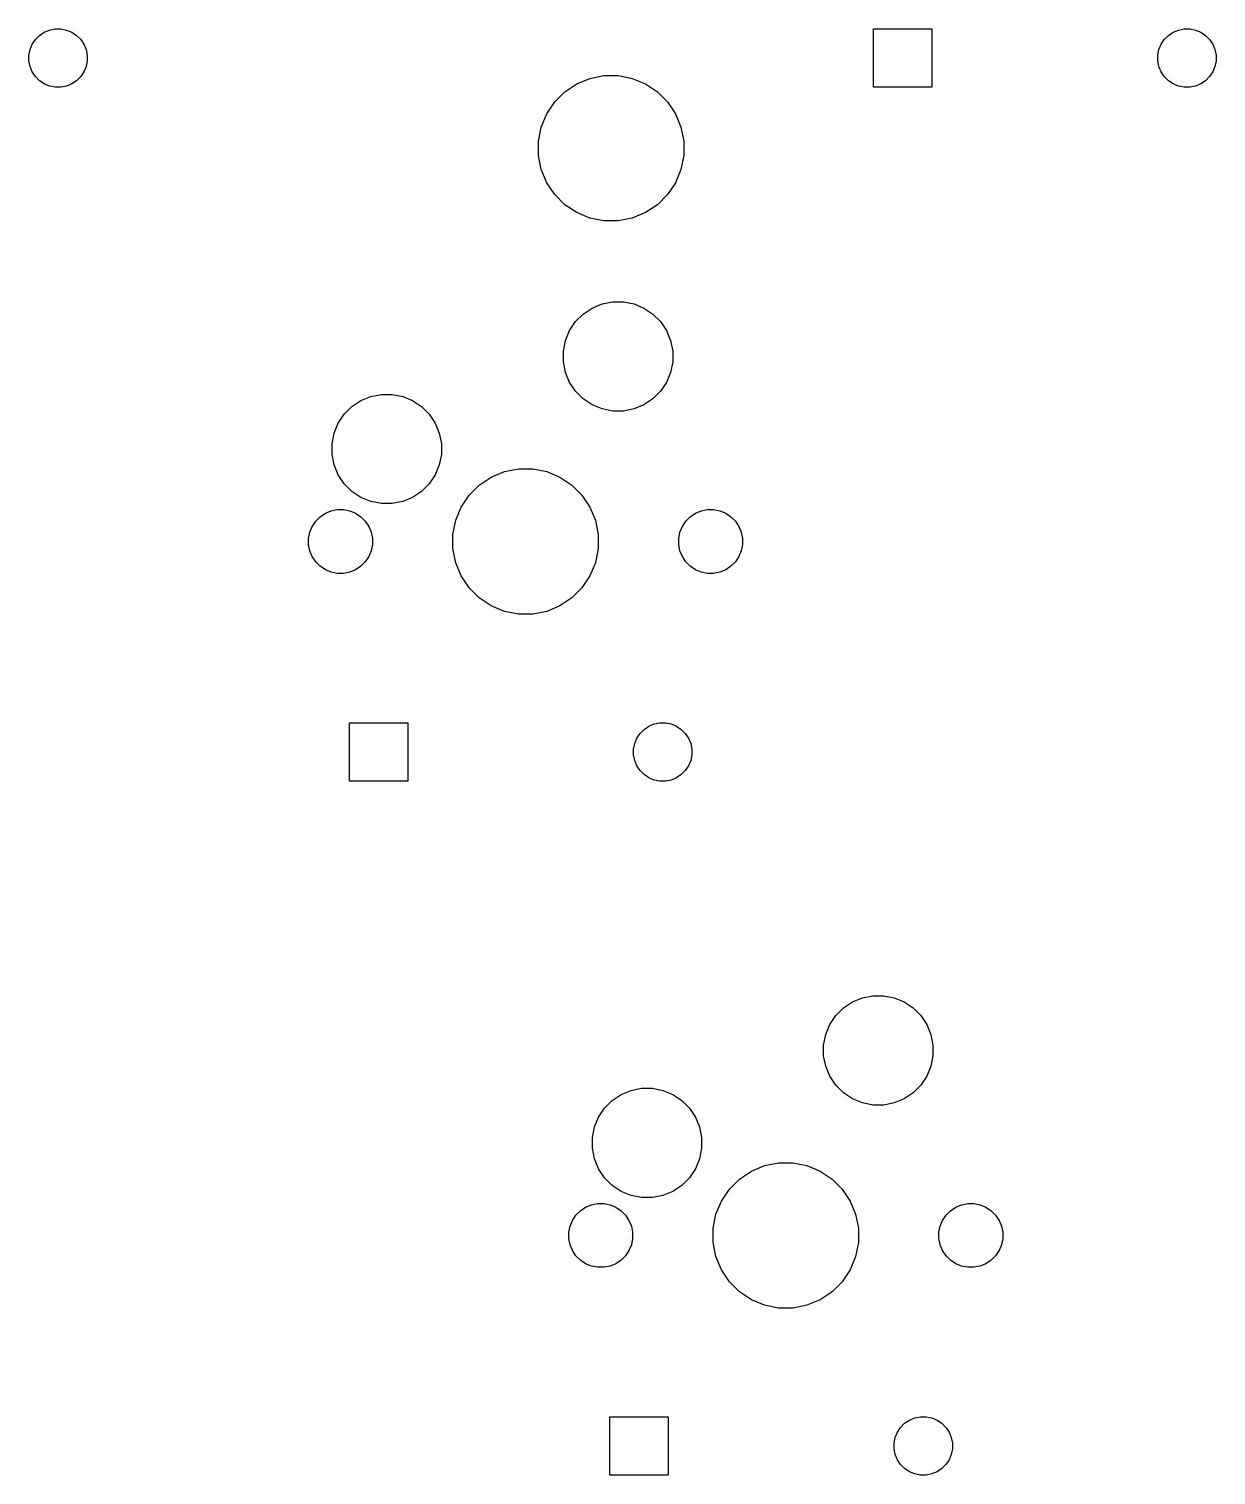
# Model space of a CAD drawing. Extents: x 51 to 351, y -118 to -25.
# Drawn here: x 284.02 to 316.61, y -116.12 to -76.42 of the extents above; entities that cross this region are included whole.
import ezdxf

# ---------------------------------------------------------------- set-up
doc = ezdxf.new("R2010")
doc.units = 0
doc.layers.add('BLACK', color=7, linetype='CONTINUOUS')

msp = doc.modelspace()

# ---------------------------------------------------------------- linework, layer by layer
at = {"layer": 'BLACK', "linetype": 'CONTINUOUS'}
for p, q in [((284.203, -76.706), (284.314, -76.5946)), ((284.314, -76.5946), (284.445, -76.507)), ((284.445, -76.507), (284.591, -76.4467)), ((284.591, -76.4467), (284.745, -76.416)), ((284.745, -76.416), (284.903, -76.416)), ((284.903, -76.416), (285.057, -76.4467)), ((285.057, -76.4467), (285.203, -76.507)), ((285.203, -76.507), (285.334, -76.5946)), ((285.334, -76.5946), (285.445, -76.706)), ((307.212, -78.016), (307.212, -76.416)), ((307.212, -76.416), (308.812, -76.416)), ((308.812, -76.416), (308.812, -78.016)), ((315.191, -76.706), (315.302, -76.5946)), ((315.302, -76.5946), (315.433, -76.507)), ((315.433, -76.507), (315.579, -76.4467)), ((315.579, -76.4467), (315.733, -76.416)), ((315.733, -76.416), (315.891, -76.416)), ((315.891, -76.416), (316.045, -76.4467)), ((316.045, -76.4467), (316.191, -76.507)), ((316.191, -76.507), (316.322, -76.5946)), ((316.322, -76.5946), (316.433, -76.706)), ((284.024, -77.1372), (284.055, -76.9826)), ((284.055, -76.9826), (284.115, -76.8371)), ((284.115, -76.8371), (284.203, -76.706)), ((285.445, -76.706), (285.533, -76.8371)), ((285.533, -76.8371), (285.593, -76.9826)), ((285.593, -76.9826), (285.624, -77.1372)), ((315.012, -77.1372), (315.043, -76.9826)), ((315.043, -76.9826), (315.103, -76.8371)), ((315.103, -76.8371), (315.191, -76.706)), ((316.433, -76.706), (316.521, -76.8371)), ((316.521, -76.8371), (316.581, -76.9826)), ((316.581, -76.9826), (316.612, -77.1372)), ((284.024, -77.2948), (284.024, -77.1372)), ((284.055, -77.4494), (284.024, -77.2948)), ((285.624, -77.2948), (285.593, -77.4494)), ((285.624, -77.1372), (285.624, -77.2948)), ((315.012, -77.2948), (315.012, -77.1372)), ((315.043, -77.4494), (315.012, -77.2948)), ((316.612, -77.2948), (316.581, -77.4494)), ((316.612, -77.1372), (316.612, -77.2948)), ((284.115, -77.5949), (284.055, -77.4494)), ((284.203, -77.726), (284.115, -77.5949)), ((284.314, -77.8374), (284.203, -77.726)), ((285.445, -77.726), (285.334, -77.8374)), ((285.533, -77.5949), (285.445, -77.726)), ((285.593, -77.4494), (285.533, -77.5949)), ((299.061, -77.9255), (299.424, -77.7752)), ((299.424, -77.7752), (299.809, -77.6986)), ((299.809, -77.6986), (300.202, -77.6986)), ((300.202, -77.6986), (300.587, -77.7752)), ((300.587, -77.7752), (300.95, -77.9255)), ((315.103, -77.5949), (315.043, -77.4494)), ((315.191, -77.726), (315.103, -77.5949)), ((315.302, -77.8374), (315.191, -77.726)), ((316.433, -77.726), (316.322, -77.8374)), ((316.521, -77.5949), (316.433, -77.726)), ((316.581, -77.4494), (316.521, -77.5949)), ((284.445, -77.925), (284.314, -77.8374)), ((284.591, -77.9853), (284.445, -77.925)), ((284.745, -78.016), (284.591, -77.9853)), ((284.903, -78.016), (284.745, -78.016)), ((285.057, -77.9853), (284.903, -78.016)), ((285.203, -77.925), (285.057, -77.9853)), ((285.334, -77.8374), (285.203, -77.925)), ((298.457, -78.4215), (298.735, -78.1437)), ((298.735, -78.1437), (299.061, -77.9255)), ((300.95, -77.9255), (301.277, -78.1437)), ((301.277, -78.1437), (301.555, -78.4215)), ((308.812, -78.016), (307.212, -78.016)), ((315.433, -77.925), (315.302, -77.8374)), ((315.579, -77.9853), (315.433, -77.925)), ((315.733, -78.016), (315.579, -77.9853)), ((315.891, -78.016), (315.733, -78.016)), ((316.045, -77.9853), (315.891, -78.016)), ((316.191, -77.925), (316.045, -77.9853)), ((316.322, -77.8374), (316.191, -77.925)), ((298.239, -78.748), (298.457, -78.4215)), ((301.555, -78.4215), (301.773, -78.748)), ((298.088, -79.1109), (298.239, -78.748)), ((301.773, -78.748), (301.923, -79.1109)), ((298.012, -79.4961), (298.088, -79.1109)), ((301.923, -79.1109), (302, -79.4961)), ((298.012, -79.8889), (298.012, -79.4961)), ((302, -79.4961), (302, -79.8889)), ((298.088, -80.2741), (298.012, -79.8889)), ((302, -79.8889), (301.923, -80.2741)), ((298.239, -80.637), (298.088, -80.2741)), ((301.923, -80.2741), (301.773, -80.637)), ((298.457, -80.9635), (298.239, -80.637)), ((298.735, -81.2413), (298.457, -80.9635)), ((301.555, -80.9635), (301.277, -81.2413)), ((301.773, -80.637), (301.555, -80.9635)), ((299.061, -81.4595), (298.735, -81.2413)), ((301.277, -81.2413), (300.95, -81.4595)), ((299.424, -81.6098), (299.061, -81.4595)), ((299.809, -81.6864), (299.424, -81.6098)), ((300.202, -81.6864), (299.809, -81.6864)), ((300.587, -81.6098), (300.202, -81.6864)), ((300.95, -81.4595), (300.587, -81.6098)), ((299.24, -84.2424), (299.486, -84.0782)), ((299.486, -84.0782), (299.759, -83.9651)), ((299.759, -83.9651), (300.049, -83.9075)), ((300.049, -83.9075), (300.344, -83.9075)), ((300.344, -83.9075), (300.634, -83.9651)), ((300.634, -83.9651), (300.907, -84.0782)), ((300.907, -84.0782), (301.152, -84.2424)), ((298.867, -84.697), (299.031, -84.4513)), ((299.031, -84.4513), (299.24, -84.2424)), ((301.152, -84.2424), (301.361, -84.4513)), ((301.361, -84.4513), (301.526, -84.697)), ((298.754, -84.97), (298.867, -84.697)), ((301.526, -84.697), (301.639, -84.97)), ((298.696, -85.2598), (298.754, -84.97)), ((298.696, -85.5552), (298.696, -85.2598)), ((301.639, -84.97), (301.696, -85.2598)), ((301.696, -85.2598), (301.696, -85.5552)), ((298.754, -85.845), (298.696, -85.5552)), ((301.696, -85.5552), (301.639, -85.845)), ((298.867, -86.118), (298.754, -85.845)), ((299.031, -86.3637), (298.867, -86.118)), ((301.526, -86.118), (301.361, -86.3637)), ((301.639, -85.845), (301.526, -86.118)), ((293.136, -86.6182), (293.409, -86.5051)), ((293.409, -86.5051), (293.699, -86.4475)), ((293.699, -86.4475), (293.994, -86.4475)), ((293.994, -86.4475), (294.284, -86.5051)), ((294.284, -86.5051), (294.557, -86.6182)), ((299.24, -86.5726), (299.031, -86.3637)), ((301.361, -86.3637), (301.152, -86.5726)), ((292.681, -86.9913), (292.89, -86.7824)), ((292.89, -86.7824), (293.136, -86.6182)), ((294.557, -86.6182), (294.802, -86.7824)), ((294.802, -86.7824), (295.011, -86.9913)), ((299.486, -86.7368), (299.24, -86.5726)), ((299.759, -86.8499), (299.486, -86.7368)), ((300.049, -86.9075), (299.759, -86.8499)), ((300.344, -86.9075), (300.049, -86.9075)), ((300.634, -86.8499), (300.344, -86.9075)), ((300.907, -86.7368), (300.634, -86.8499)), ((301.152, -86.5726), (300.907, -86.7368)), ((292.404, -87.51), (292.517, -87.237)), ((292.517, -87.237), (292.681, -86.9913)), ((295.011, -86.9913), (295.176, -87.237)), ((295.176, -87.237), (295.289, -87.51)), ((292.346, -87.7998), (292.404, -87.51)), ((295.289, -87.51), (295.346, -87.7998)), ((292.346, -88.0952), (292.346, -87.7998)), ((292.404, -88.385), (292.346, -88.0952)), ((295.346, -88.0952), (295.289, -88.385)), ((295.346, -87.7998), (295.346, -88.0952)), ((292.517, -88.658), (292.404, -88.385)), ((295.289, -88.385), (295.176, -88.658)), ((297.075, -88.5702), (297.46, -88.4936)), ((297.46, -88.4936), (297.853, -88.4936)), ((297.853, -88.4936), (298.238, -88.5702)), ((292.681, -88.9037), (292.517, -88.658)), ((292.89, -89.1126), (292.681, -88.9037)), ((295.011, -88.9037), (294.802, -89.1126)), ((295.176, -88.658), (295.011, -88.9037)), ((296.385, -88.9387), (296.712, -88.7205)), ((296.712, -88.7205), (297.075, -88.5702)), ((298.238, -88.5702), (298.601, -88.7205)), ((298.601, -88.7205), (298.927, -88.9387)), ((293.136, -89.2768), (292.89, -89.1126)), ((293.409, -89.3899), (293.136, -89.2768)), ((294.557, -89.2768), (294.284, -89.3899)), ((294.802, -89.1126), (294.557, -89.2768)), ((295.889, -89.543), (296.107, -89.2165)), ((296.107, -89.2165), (296.385, -88.9387)), ((298.927, -88.9387), (299.205, -89.2165)), ((299.205, -89.2165), (299.423, -89.543)), ((292.018, -89.8078), (292.162, -89.7121)), ((292.162, -89.7121), (292.321, -89.6461)), ((292.321, -89.6461), (292.49, -89.6125)), ((292.49, -89.6125), (292.662, -89.6125)), ((292.662, -89.6125), (292.831, -89.6461)), ((292.831, -89.6461), (292.991, -89.7121)), ((292.991, -89.7121), (293.134, -89.8078)), ((293.699, -89.4475), (293.409, -89.3899)), ((293.994, -89.4475), (293.699, -89.4475)), ((294.284, -89.3899), (293.994, -89.4475)), ((295.739, -89.9059), (295.889, -89.543)), ((299.423, -89.543), (299.574, -89.9059)), ((302.178, -89.8078), (302.322, -89.7121)), ((302.322, -89.7121), (302.481, -89.6461)), ((302.481, -89.6461), (302.65, -89.6125)), ((302.65, -89.6125), (302.822, -89.6125)), ((302.822, -89.6125), (302.991, -89.6461)), ((302.991, -89.6461), (303.151, -89.7121)), ((303.151, -89.7121), (303.294, -89.8078)), ((291.735, -90.2323), (291.801, -90.073)), ((291.801, -90.073), (291.897, -89.9297)), ((291.897, -89.9297), (292.018, -89.8078)), ((293.134, -89.8078), (293.256, -89.9297)), ((293.256, -89.9297), (293.352, -90.073)), ((293.352, -90.073), (293.418, -90.2323)), ((295.662, -90.2911), (295.739, -89.9059)), ((299.574, -89.9059), (299.65, -90.2911)), ((301.895, -90.2323), (301.961, -90.073)), ((301.961, -90.073), (302.057, -89.9297)), ((302.057, -89.9297), (302.178, -89.8078)), ((303.294, -89.8078), (303.416, -89.9297)), ((303.416, -89.9297), (303.512, -90.073)), ((303.512, -90.073), (303.578, -90.2323)), ((291.701, -90.4013), (291.735, -90.2323)), ((291.701, -90.5737), (291.701, -90.4013)), ((293.418, -90.2323), (293.451, -90.4013)), ((293.451, -90.4013), (293.451, -90.5737)), ((295.662, -90.6839), (295.662, -90.2911)), ((299.65, -90.2911), (299.65, -90.6839)), ((301.861, -90.4013), (301.895, -90.2323)), ((301.861, -90.5737), (301.861, -90.4013)), ((303.578, -90.2323), (303.611, -90.4013)), ((303.611, -90.4013), (303.611, -90.5737)), ((291.735, -90.7427), (291.701, -90.5737)), ((291.801, -90.902), (291.735, -90.7427)), ((291.897, -91.0453), (291.801, -90.902)), ((293.352, -90.902), (293.256, -91.0453)), ((293.418, -90.7427), (293.352, -90.902)), ((293.451, -90.5737), (293.418, -90.7427)), ((295.739, -91.0691), (295.662, -90.6839)), ((299.65, -90.6839), (299.574, -91.0691)), ((301.895, -90.7427), (301.861, -90.5737)), ((301.961, -90.902), (301.895, -90.7427)), ((302.057, -91.0453), (301.961, -90.902)), ((303.512, -90.902), (303.416, -91.0453)), ((303.578, -90.7427), (303.512, -90.902)), ((303.611, -90.5737), (303.578, -90.7427)), ((292.018, -91.1672), (291.897, -91.0453)), ((292.162, -91.2629), (292.018, -91.1672)), ((292.321, -91.3289), (292.162, -91.2629)), ((292.991, -91.2629), (292.831, -91.3289)), ((293.134, -91.1672), (292.991, -91.2629)), ((293.256, -91.0453), (293.134, -91.1672)), ((295.889, -91.432), (295.739, -91.0691)), ((299.574, -91.0691), (299.423, -91.432)), ((302.178, -91.1672), (302.057, -91.0453)), ((302.322, -91.2629), (302.178, -91.1672)), ((302.481, -91.3289), (302.322, -91.2629)), ((303.151, -91.2629), (302.991, -91.3289)), ((303.294, -91.1672), (303.151, -91.2629)), ((303.416, -91.0453), (303.294, -91.1672)), ((292.49, -91.3625), (292.321, -91.3289)), ((292.662, -91.3625), (292.49, -91.3625)), ((292.831, -91.3289), (292.662, -91.3625)), ((296.107, -91.7585), (295.889, -91.432)), ((299.423, -91.432), (299.205, -91.7585)), ((302.65, -91.3625), (302.481, -91.3289)), ((302.822, -91.3625), (302.65, -91.3625)), ((302.991, -91.3289), (302.822, -91.3625)), ((296.385, -92.0363), (296.107, -91.7585)), ((296.712, -92.2545), (296.385, -92.0363)), ((298.927, -92.0363), (298.601, -92.2545)), ((299.205, -91.7585), (298.927, -92.0363)), ((297.075, -92.4048), (296.712, -92.2545)), ((297.46, -92.4814), (297.075, -92.4048)), ((297.853, -92.4814), (297.46, -92.4814)), ((298.238, -92.4048), (297.853, -92.4814)), ((298.601, -92.2545), (298.238, -92.4048)), ((292.821, -97.066), (292.821, -95.466)), ((292.821, -95.466), (294.421, -95.466)), ((294.421, -95.466), (294.421, -97.066)), ((300.8, -95.756), (300.911, -95.6446)), ((300.911, -95.6446), (301.042, -95.557)), ((301.042, -95.557), (301.188, -95.4967)), ((301.188, -95.4967), (301.342, -95.466)), ((301.342, -95.466), (301.5, -95.466)), ((301.5, -95.466), (301.654, -95.4967)), ((301.654, -95.4967), (301.8, -95.557)), ((301.8, -95.557), (301.931, -95.6446)), ((301.931, -95.6446), (302.042, -95.756)), ((300.621, -96.1872), (300.652, -96.0326)), ((300.652, -96.0326), (300.712, -95.8871)), ((300.712, -95.8871), (300.8, -95.756)), ((302.042, -95.756), (302.13, -95.8871)), ((302.13, -95.8871), (302.19, -96.0326)), ((302.19, -96.0326), (302.221, -96.1872)), ((300.621, -96.3448), (300.621, -96.1872)), ((300.652, -96.4994), (300.621, -96.3448)), ((302.221, -96.3448), (302.19, -96.4994)), ((302.221, -96.1872), (302.221, -96.3448)), ((300.712, -96.6449), (300.652, -96.4994)), ((300.8, -96.776), (300.712, -96.6449)), ((300.911, -96.8874), (300.8, -96.776)), ((302.042, -96.776), (301.931, -96.8874)), ((302.13, -96.6449), (302.042, -96.776)), ((302.19, -96.4994), (302.13, -96.6449)), ((294.421, -97.066), (292.821, -97.066)), ((301.042, -96.975), (300.911, -96.8874)), ((301.188, -97.0353), (301.042, -96.975)), ((301.342, -97.066), (301.188, -97.0353)), ((301.5, -97.066), (301.342, -97.066)), ((301.654, -97.0353), (301.5, -97.066)), ((301.8, -96.975), (301.654, -97.0353)), ((301.931, -96.8874), (301.8, -96.975)), ((306.384, -103.292), (306.629, -103.128)), ((306.629, -103.128), (306.902, -103.015)), ((306.902, -103.015), (307.192, -102.957)), ((307.192, -102.957), (307.488, -102.957)), ((307.488, -102.957), (307.778, -103.015)), ((307.778, -103.015), (308.051, -103.128)), ((308.051, -103.128), (308.296, -103.292)), ((306.011, -103.747), (306.175, -103.501)), ((306.175, -103.501), (306.384, -103.292)), ((308.296, -103.292), (308.505, -103.501)), ((308.505, -103.501), (308.669, -103.747)), ((305.898, -104.02), (306.011, -103.747)), ((308.669, -103.747), (308.782, -104.02)), ((305.84, -104.31), (305.898, -104.02)), ((305.84, -104.605), (305.84, -104.31)), ((308.782, -104.02), (308.84, -104.31)), ((308.84, -104.31), (308.84, -104.605)), ((305.898, -104.895), (305.84, -104.605)), ((308.84, -104.605), (308.782, -104.895)), ((306.011, -105.168), (305.898, -104.895)), ((306.175, -105.414), (306.011, -105.168)), ((308.669, -105.168), (308.505, -105.414)), ((308.782, -104.895), (308.669, -105.168)), ((300.279, -105.668), (300.552, -105.555)), ((300.552, -105.555), (300.842, -105.498)), ((300.842, -105.498), (301.138, -105.498)), ((301.138, -105.498), (301.428, -105.555)), ((301.428, -105.555), (301.701, -105.668)), ((306.384, -105.623), (306.175, -105.414)), ((308.505, -105.414), (308.296, -105.623)), ((299.825, -106.041), (300.034, -105.832)), ((300.034, -105.832), (300.279, -105.668)), ((301.701, -105.668), (301.946, -105.832)), ((301.946, -105.832), (302.155, -106.041)), ((306.629, -105.787), (306.384, -105.623)), ((306.902, -105.9), (306.629, -105.787)), ((307.192, -105.957), (306.902, -105.9)), ((307.488, -105.957), (307.192, -105.957)), ((307.778, -105.9), (307.488, -105.957)), ((308.051, -105.787), (307.778, -105.9)), ((308.296, -105.623), (308.051, -105.787)), ((299.548, -106.56), (299.661, -106.287)), ((299.661, -106.287), (299.825, -106.041)), ((302.155, -106.041), (302.319, -106.287)), ((302.319, -106.287), (302.432, -106.56)), ((299.49, -106.85), (299.548, -106.56)), ((302.432, -106.56), (302.49, -106.85)), ((299.49, -107.145), (299.49, -106.85)), ((299.548, -107.435), (299.49, -107.145)), ((302.49, -107.145), (302.432, -107.435)), ((302.49, -106.85), (302.49, -107.145)), ((299.661, -107.708), (299.548, -107.435)), ((302.432, -107.435), (302.319, -107.708)), ((304.218, -107.62), (304.604, -107.544)), ((304.604, -107.544), (304.996, -107.544)), ((304.996, -107.544), (305.382, -107.62)), ((299.825, -107.954), (299.661, -107.708)), ((300.034, -108.163), (299.825, -107.954)), ((302.155, -107.954), (301.946, -108.163)), ((302.319, -107.708), (302.155, -107.954)), ((303.529, -107.989), (303.856, -107.771)), ((303.856, -107.771), (304.218, -107.62)), ((305.382, -107.62), (305.744, -107.771)), ((305.744, -107.771), (306.071, -107.989)), ((300.279, -108.327), (300.034, -108.163)), ((300.552, -108.44), (300.279, -108.327)), ((301.701, -108.327), (301.428, -108.44)), ((301.946, -108.163), (301.701, -108.327)), ((303.033, -108.593), (303.251, -108.266)), ((303.251, -108.266), (303.529, -107.989)), ((306.071, -107.989), (306.349, -108.266)), ((306.349, -108.266), (306.567, -108.593)), ((299.162, -108.858), (299.306, -108.762)), ((299.306, -108.762), (299.465, -108.696)), ((299.465, -108.696), (299.634, -108.662)), ((299.634, -108.662), (299.806, -108.662)), ((299.806, -108.662), (299.975, -108.696)), ((299.975, -108.696), (300.134, -108.762)), ((300.134, -108.762), (300.278, -108.858)), ((300.842, -108.497), (300.552, -108.44)), ((301.138, -108.497), (300.842, -108.497)), ((301.428, -108.44), (301.138, -108.497)), ((302.883, -108.956), (303.033, -108.593)), ((306.567, -108.593), (306.717, -108.956)), ((309.322, -108.858), (309.466, -108.762)), ((309.466, -108.762), (309.625, -108.696)), ((309.625, -108.696), (309.794, -108.662)), ((309.794, -108.662), (309.966, -108.662)), ((309.966, -108.662), (310.135, -108.696)), ((310.135, -108.696), (310.294, -108.762)), ((310.294, -108.762), (310.438, -108.858)), ((298.879, -109.282), (298.945, -109.123)), ((298.945, -109.123), (299.04, -108.98)), ((299.04, -108.98), (299.162, -108.858)), ((300.278, -108.858), (300.4, -108.98)), ((300.4, -108.98), (300.495, -109.123)), ((300.495, -109.123), (300.561, -109.282)), ((302.806, -109.341), (302.883, -108.956)), ((306.717, -108.956), (306.794, -109.341)), ((309.039, -109.282), (309.105, -109.123)), ((309.105, -109.123), (309.2, -108.98)), ((309.2, -108.98), (309.322, -108.858)), ((310.438, -108.858), (310.56, -108.98)), ((310.56, -108.98), (310.655, -109.123)), ((310.655, -109.123), (310.721, -109.282)), ((298.845, -109.451), (298.879, -109.282)), ((298.845, -109.624), (298.845, -109.451)), ((300.561, -109.282), (300.595, -109.451)), ((300.595, -109.451), (300.595, -109.624)), ((302.806, -109.734), (302.806, -109.341)), ((306.794, -109.341), (306.794, -109.734)), ((309.005, -109.451), (309.039, -109.282)), ((309.005, -109.624), (309.005, -109.451)), ((310.721, -109.282), (310.755, -109.451)), ((310.755, -109.451), (310.755, -109.624)), ((298.879, -109.793), (298.845, -109.624)), ((298.945, -109.952), (298.879, -109.793)), ((299.04, -110.095), (298.945, -109.952)), ((300.495, -109.952), (300.4, -110.095)), ((300.561, -109.793), (300.495, -109.952)), ((300.595, -109.624), (300.561, -109.793)), ((302.883, -110.119), (302.806, -109.734)), ((306.794, -109.734), (306.717, -110.119)), ((309.039, -109.793), (309.005, -109.624)), ((309.105, -109.952), (309.039, -109.793)), ((309.2, -110.095), (309.105, -109.952)), ((310.655, -109.952), (310.56, -110.095)), ((310.721, -109.793), (310.655, -109.952)), ((310.755, -109.624), (310.721, -109.793)), ((299.162, -110.217), (299.04, -110.095)), ((299.306, -110.313), (299.162, -110.217)), ((299.465, -110.379), (299.306, -110.313)), ((300.134, -110.313), (299.975, -110.379)), ((300.278, -110.217), (300.134, -110.313)), ((300.4, -110.095), (300.278, -110.217)), ((303.033, -110.482), (302.883, -110.119)), ((306.717, -110.119), (306.567, -110.482)), ((309.322, -110.217), (309.2, -110.095)), ((309.466, -110.313), (309.322, -110.217)), ((309.625, -110.379), (309.466, -110.313)), ((310.294, -110.313), (310.135, -110.379)), ((310.438, -110.217), (310.294, -110.313)), ((310.56, -110.095), (310.438, -110.217)), ((299.634, -110.412), (299.465, -110.379)), ((299.806, -110.412), (299.634, -110.412)), ((299.975, -110.379), (299.806, -110.412)), ((303.251, -110.809), (303.033, -110.482)), ((306.567, -110.482), (306.349, -110.809)), ((309.794, -110.412), (309.625, -110.379)), ((309.966, -110.412), (309.794, -110.412)), ((310.135, -110.379), (309.966, -110.412)), ((303.529, -111.086), (303.251, -110.809)), ((303.856, -111.304), (303.529, -111.086)), ((306.071, -111.086), (305.744, -111.304)), ((306.349, -110.809), (306.071, -111.086)), ((304.218, -111.455), (303.856, -111.304)), ((304.604, -111.531), (304.218, -111.455)), ((304.996, -111.531), (304.604, -111.531)), ((305.382, -111.455), (304.996, -111.531)), ((305.744, -111.304), (305.382, -111.455)), ((299.973, -116.116), (299.973, -114.516)), ((299.973, -114.516), (301.573, -114.516)), ((301.573, -114.516), (301.573, -116.116)), ((307.952, -114.806), (308.063, -114.695)), ((308.063, -114.695), (308.194, -114.607)), ((308.194, -114.607), (308.34, -114.547)), ((308.34, -114.547), (308.494, -114.516)), ((308.494, -114.516), (308.652, -114.516)), ((308.652, -114.516), (308.806, -114.547)), ((308.806, -114.547), (308.952, -114.607)), ((308.952, -114.607), (309.083, -114.695)), ((309.083, -114.695), (309.194, -114.806)), ((307.773, -115.237), (307.804, -115.083)), ((307.804, -115.083), (307.864, -114.937)), ((307.864, -114.937), (307.952, -114.806)), ((309.194, -114.806), (309.282, -114.937)), ((309.282, -114.937), (309.342, -115.083)), ((309.342, -115.083), (309.373, -115.237)), ((307.773, -115.395), (307.773, -115.237)), ((307.804, -115.549), (307.773, -115.395)), ((309.373, -115.395), (309.342, -115.549)), ((309.373, -115.237), (309.373, -115.395)), ((307.864, -115.695), (307.804, -115.549)), ((307.952, -115.826), (307.864, -115.695)), ((308.063, -115.937), (307.952, -115.826)), ((309.194, -115.826), (309.083, -115.937)), ((309.282, -115.695), (309.194, -115.826)), ((309.342, -115.549), (309.282, -115.695)), ((301.573, -116.116), (299.973, -116.116)), ((308.194, -116.025), (308.063, -115.937)), ((308.34, -116.085), (308.194, -116.025)), ((308.494, -116.116), (308.34, -116.085)), ((308.652, -116.116), (308.494, -116.116)), ((308.806, -116.085), (308.652, -116.116)), ((308.952, -116.025), (308.806, -116.085)), ((309.083, -115.937), (308.952, -116.025))]:
    msp.add_line(p, q, dxfattribs=at)

doc.saveas('drawing.dxf')
